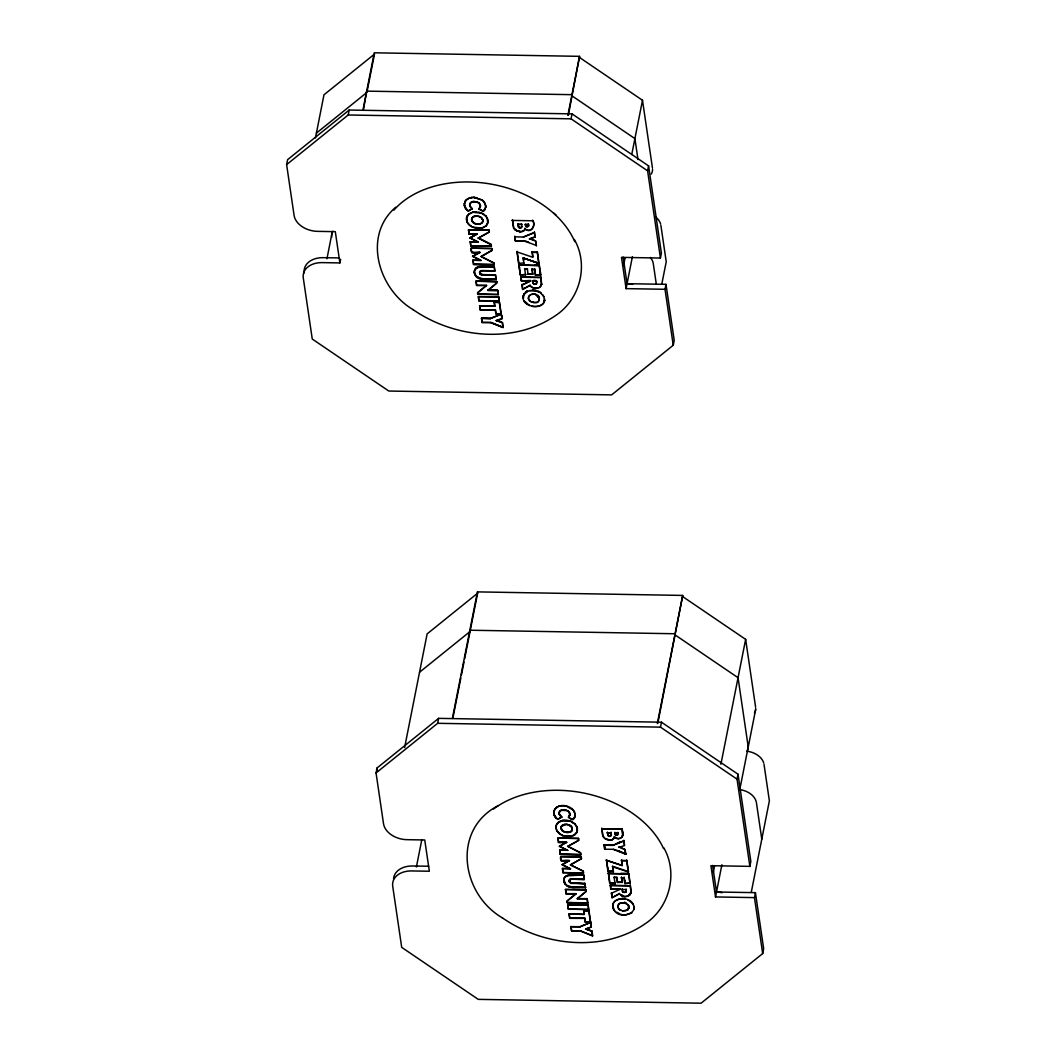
<?xml version="1.0" encoding="UTF-8"?>
<svg xmlns="http://www.w3.org/2000/svg" width="1056" height="1056" viewBox="0 0 1056 1056"><rect width="100%" height="100%" fill="white"/><g stroke="black" fill="none" stroke-linecap="round" stroke-linejoin="round"><path stroke-width="1.5" d="M622.644 835.362L622.037 828.736M622.829 835.388L622.208 828.604M541.438 284.473L540.738 277.028M630.881 892.795L630.986 890.815M631.171 890.828L629.732 895.224L625.324 896.544A6.178 4.396 11.2 0 1 620.941 895.356M485.734 207.253L485.588 205.63M575.177 815.575L575.032 813.952M575.216 813.952L574.768 817.014M480.44 206.527L480.295 205.55M480.48 205.55L480.19 207.359M569.699 814.823L569.725 813.872M569.567 812.777L569.62 815.681M474.368 272.857L474.263 270.904M563.812 881.166C563.402 871.213 578.332 875.622 583.77 874.975L584.324 879.49L571.362 879.12M563.891 879.252L565.343 883.991M466.462 220.004L466.541 217.642M466.646 220.004L466.726 217.668M523.367 298.399L523.314 295.68M523.459 297.898L523.499 295.706M555.905 828.326L555.984 825.95M556.09 828.326L556.169 825.99M612.81 906.708C612.018 900.266 619.925 897.706 625.06 899.131M487.727 222.565L487.106 218.038M487.912 222.605L487.991 220.242M544.434 300.96L544.487 298.769M577.17 830.887L576.55 826.346M577.355 830.927L577.421 828.551M633.877 909.269L633.917 907.091M471.557 220.097L471.61 218.803M471.794 218.843L472.098 221.232M561.053 827.125L562.069 830.623L567.283 832.801M561.185 828.419L561.238 827.165M482.684 221.417L482.737 220.15M482.869 221.443L482.922 220.15M572.114 829.726L572.167 828.472M572.299 829.765L571.996 827.31L569.039 824.71M628.835 908.12L628.861 906.998M628.954 906.497L627.858 910.021L622.472 910.879M521.73 226.446L520.964 227.924M469.656 204.257L469.88 206.342M469.788 205.432L469.841 204.296M559.046 813.754L559.099 812.579M527.314 226.38L528.475 225.06M617.826 833.884L617.206 835.111L615.041 834.398M524.845 229.429L524.99 228.149M525.149 228.584L523.776 230.881M614.434 836.471L613.892 838.517L612.256 839.744M614.592 836.906L612.361 839.863L608.071 840.035M626.036 891.7L626.129 889.06M479.714 271.577L479.978 273.992L481.774 275.075L495.383 275.088L495.964 279.048L483.186 278.824M479.648 272.936L479.886 271.643M665.993 284.341L674.216 340.296L673.24 345.246L611.648 394.878L388.793 391.037L312.259 339.029L303.27 277.873A21.556 15.352 11.2 0 1 322.212 262.614L339.9 262.918L335.306 231.66L317.605 231.356A21.556 15.352 11.2 0 1 294.083 215.371L286.625 164.617L287.602 159.667L349.193 110.035L572.048 113.876L648.582 165.884L661.399 253.097L660.422 258.047L621.496 257.374L626.089 288.631L665.016 289.291L665.993 284.341L627.066 283.681L623.159 257.11M315.454 137.9L323.981 94.789L374.484 54.107L367.211 90.842M286.625 164.617L348.203 114.985L349.193 110.035M326.951 258.72L331.98 233.284M362.921 110.207L374.286 52.8L579.559 56.338L568.379 115.051M363.436 109.916L366.696 91.133L571.956 94.67L572.154 95.964L634.907 138.613L637.982 159.575M339.9 262.918L340.639 259.208M464.363 203.636L464.376 205.339A11.273 8.026 11.2 0 0 466.818 209.84L468.349 210.791M472.045 208.771L468.323 210.936M469.907 206.197L472.296 208.798L470.435 207.055M471.002 245.744L491.462 246.233L470.804 246.022L470.422 241.824L478.381 241.956L470.184 241.837L477.787 241.811L469.828 237.97L476.639 234.102L469.049 234.115L468.468 229.772L489.086 230.129L489.324 232.056L478.262 238.128L491.027 244.517L491.251 246.101M470.171 237.824L477.206 233.97L469.075 233.97M478.817 208.89L483.384 211.385L478.817 208.89L480.044 207.148M471.174 248.173L491.792 248.53L471.174 248.173L471.755 252.516L479.345 252.49M479.094 208.718L480.216 207.214M471.346 248.464C468.23 258.311 491.027 247.038 472.877 256.225M471.755 252.516L479.873 252.516M480.493 260.212L472.56 256.225L481.087 260.357L472.89 260.238L481.048 260.515M473.101 260.37L473.669 264.29L493.931 264.647L493.693 263.063M483.358 211.042L485.179 208.494M478.262 238.128L489.126 231.99L488.928 230.261L468.666 229.918L469.22 233.983M473.51 264.422L494.168 264.634L473.51 264.422L472.916 260.093M478.566 238.128L491.198 244.451L491.436 246.378M755.436 892.663L763.66 948.618L762.683 953.568L701.092 1003.2L478.236 999.359L401.702 947.351L392.713 886.195A21.556 15.352 11.2 0 1 411.642 870.936L429.343 871.24L424.75 839.982L407.048 839.678A21.556 15.352 11.2 0 1 383.513 823.693L376.055 772.939L377.045 767.989L438.623 718.357L661.478 722.198L738.012 774.206L750.842 861.419L749.852 866.369L710.926 865.696L715.519 896.94L754.459 897.613L755.436 892.663L716.509 891.99L712.602 865.432M476.005 281.147L496.663 281.503L476.005 281.147L476.586 285.49L486.182 285.503M489.086 230.129L468.442 229.918M477.734 294.175L498.392 294.532L477.893 294.043M478.856 300.815L478.276 296.472L498.709 296.828L499.33 301.013L478.883 300.67M491.172 244.596L478.289 237.97M490.274 318.358L481.47 318.212L482.051 322.529L490.855 322.674L503.171 327.532L502.498 322.621L496.61 320.707L501.89 318.82L499.541 302.412L494.182 302.32L494.67 306.016L479.582 305.752L494.908 306.016L494.366 302.61M491.608 248.807L491.832 250.391L480.968 256.529L493.878 262.997L481.272 256.529L492.03 250.457L491.792 248.53M495.818 313.764L501.191 313.698L495.818 313.764L495.317 310.068L480.401 309.685M477.866 294.188L477.721 292.802L486.592 285.371L476.626 285.331L476.203 281.279L496.492 281.635L496.65 283.048L487.806 290.44L497.614 290.466L498.194 294.386M488.215 290.308L497.785 290.334L498.366 294.677M481.351 266.429L494.327 266.653L477.246 267.511M494.736 270.732L494.155 266.785M479.833 271.946L481.919 270.811L494.947 270.864L481.985 270.508M481.127 274.534L495.541 274.956L482.552 275.035M478.843 278.322L483.133 279.259L496.162 279.18L483.199 278.956L477.14 277.015M404.62 747.569L427.126 633.89L477.629 593.195L477.444 591.888L682.704 595.426L657.835 723.241M494.182 302.32L499.541 302.412M497.746 290.479L487.832 290.294M517.123 231.224L513.625 228.294L512.332 219.938M512.53 220.07L513.797 228.268M495.462 310.081L480.229 309.817M498.709 296.828L478.447 296.762L479.028 300.683L499.118 300.881L498.551 296.96M496.003 313.474L495.488 309.936M499.343 302.702L500.993 313.566M482.209 322.397L481.668 318.344L490.314 318.648L501.046 314.292C507.276 321.024 486.684 322.331 501.89 318.82M524.053 241.098L515.249 240.953L514.734 236.293M514.932 236.425L515.407 240.821L524.08 240.966L536.461 245.467M521.743 223.991L521.902 227.185L520.291 228.149L518.443 227.225L517.928 223.925M520.278 228.017L518.615 227.172L518.126 224.07M501.191 314.068L490.248 318.516M519.169 227.872L518.707 226.67M521.572 224.123L518.034 224.558M502.3 322.846L502.96 327.294L490.908 322.397L482.077 322.37M502.498 322.621L496.214 320.549M524.014 262.97L518.536 263.38L516.952 251.368M517.163 251.579L518.8 262.746M503.171 327.532L490.882 322.529M528.647 225.654L526.601 226.763L525.479 224.69L528.528 224.11C530.191 227.964 524.146 227.542 525.373 224.057M525.703 274.6L520.252 274.996L518.905 264.66L520.41 274.864L525.505 274.454M523.288 258.06L539.088 263.3L523.288 258.06L523.644 260.515M520.41 274.864L520.04 271.181M530.125 280.645L521.321 280.988L520.74 277.068L530.099 276.725M526.06 282.546L530.759 280.526L521.479 280.856L521.044 276.712L529.254 276.844M532.607 220.414C536.316 225.931 530.191 233.957 524.898 228.637M525.056 229.086C530.851 233.864 536.29 225.786 532.765 220.282M536.369 245.956L535.669 241.19L529.478 238.63L534.296 240.187M521.479 280.856L521.215 277.926M529.901 238.63L535.181 236.755M525.611 275.088L524.66 268.765M524.872 268.897L527.551 268.805M530.165 285.028L522.575 289.529L521.994 284.447M539.101 287.707L535.894 288.222A5.98 4.264 11.2 0 1 531.63 286.955L530.059 285.529L522.72 289.278L522.192 284.526M529.386 239.118L534.89 237.164L534.336 232.228M535.088 237.244L534.481 232.003M376.055 772.939L437.646 723.307L438.623 718.357M532.778 256.621L532.052 251.698M516.846 251.856L532.884 257.321L532.25 251.843M528.066 273.636L532.778 274.217L527.974 274.124L532.58 274.072L531.986 268.884M535.59 240.781L536.25 245.23M532.778 274.217L532.198 269.029M523.908 263.472L523.076 257.849L538.771 263.591L537.398 251.79M540.791 274.864L535.366 275.26L534.626 269.069M416.407 866.976L421.793 839.718M540.58 274.718L535.537 275.128L534.798 268.937M533.188 283.325L532.792 282.77C530.957 279.074 538.692 279.787 536.778 283.43L535.022 284.262M567.877 115.328L579.559 56.338M540.487 275.22L539.18 265.148L534.547 265.069L539.339 265.016L540.685 275.352M536.29 283.84L536.527 280.87M452.39 718.41L477.444 591.888M660.422 258.047L647.592 170.834L571.058 118.826L572.048 113.876M452.892 718.106L460.838 678.018M461.472 674.824L464.006 661.993M464.64 658.786L477.629 593.195M540.144 286.81L541.622 284.513L540.91 276.896M631.752 154.506L642.497 100.28L579.744 57.631M623.502 265.795L625.099 257.717M647.592 170.834L648.582 165.884M626.089 288.631L632.412 256.648M661.808 284.104L666.23 261.743L660.871 225.284M553.806 811.958L553.819 813.661A11.273 8.026 11.2 0 0 556.248 818.162L557.792 819.1M561.515 816.935L559.073 813.608M557.753 819.443L561.739 817.12L560.023 815.311M557.898 838.094L578.53 838.451L557.898 838.094L558.492 842.437L566.082 842.411M558.083 838.385L558.65 842.305M558.492 842.437L566.636 842.292L559.574 846.292L567.785 850.423L559.258 846.292L566.636 842.292M560.248 854.344L580.866 854.7L560.248 854.344L559.654 850.001L567.191 850.278M559.825 850.291L560.406 854.212L580.668 854.568L580.457 852.839L567.732 846.292L580.642 852.773L580.866 854.7M561.198 860.838L560.604 856.495L581.236 856.852L560.789 856.786C557.357 865.537 581.632 858.634 561.224 860.68M569.474 815.47L568.26 817.212L572.854 819.562M570.742 864.706L581.5 858.634L570.398 864.838L583.348 871.174L583.572 873.101L562.98 872.599M568.036 846.305L578.767 840.378L578.53 838.451M568.762 860.957L561.964 864.692L570.491 868.824L562.28 864.692L569.342 860.693M565.448 889.469L586.093 889.825L565.448 889.469L566.029 893.798L575.626 893.825M565.62 889.746L566.201 893.666L576.035 893.693L566.029 893.798M578.332 838.728L578.569 840.299L567.692 846.437M567.151 902.642L587.809 902.999L567.151 902.642L566.966 901.058L576.035 893.693M567.706 904.794L568.3 909.137L588.733 909.48L588.152 905.15L567.706 904.794L588.126 905.296L588.562 909.203M568.3 909.137L588.733 909.48M568.498 908.86L567.917 904.926L588.152 905.15M569.052 913.928L584.324 914.47L583.836 910.787L588.971 910.734L583.625 910.642L584.113 914.338L569.052 913.928L569.646 918.284L584.76 918.39L585.248 922.073L590.634 922.02L585.248 922.073M569.224 914.219L569.804 918.152L584.932 918.258L585.42 921.941L590.396 922.033L588.812 910.866M569.646 918.284L584.932 918.258M581.302 858.554L581.077 856.984M579.704 926.68L570.874 926.68L579.784 926.812M571.085 926.812L571.652 930.706M587.189 898.801L577.236 898.762L586.093 891.37L585.908 890.102M577.658 898.63L587.215 898.643L587.809 902.999M583.77 874.975L566.689 875.833M584.324 879.49L570.583 879.199M584.76 883.714L570.557 882.842M572.048 883.054L584.932 883.582L571.217 883.384L568.907 881.245L570.649 878.896L584.126 879.344L583.598 875.107M572.563 887.436L585.407 887.357M568.286 886.644L572.576 887.568L585.605 887.502L572.629 887.146L566.584 885.337M604.058 837.804L602.62 835.19L601.762 828.26M602.791 835.19L601.973 828.392M585.631 929.016L591.914 931.088L586.08 928.871L591.36 926.996L585.631 929.016L591.743 931.168L592.429 935.471M625.693 853.552L613.51 849.288L604.679 849.275L604.164 844.615M604.85 849.143L604.375 844.747M611.173 832.313L611.332 835.507L609.734 836.471L607.886 835.534L607.372 832.247M607.741 834.676L607.57 832.392M604.679 849.275L604.56 846.041M590.634 922.376L579.678 926.825M608.612 836.194L607.834 834.174M591.136 927.049L590.515 922.456L579.744 926.97M609.721 836.339L611.147 835.468L611.015 832.445M613.087 868.837L613.351 871.781L607.979 871.688L606.382 859.69M609.497 871.081L613.246 871.147L608.15 871.556L606.606 859.901M592.614 935.854L580.351 930.706L571.494 930.838L580.298 930.996L592.614 935.854L591.941 930.93M615.212 834.372L614.816 832.379M615.041 833.804L615.014 832.511M608.15 871.556L607.768 867.874M611.134 882.856L615.146 882.922L609.695 883.318L608.335 872.982M614.948 882.776L609.853 883.186L608.546 873.114M617.8 832.564L614.922 833.012M615.424 834.887L617.76 834.926L617.971 832.432M613.351 871.781L612.52 866.171M612.731 866.382L628.531 871.622M619.568 888.967L610.751 889.31L610.276 884.888L614.909 884.968M620.202 888.835L610.922 889.178L610.474 885.034L615.41 885.113M625.588 854.04L624.941 849.592L618.922 846.952M619.344 846.952L625.112 849.512L625.812 854.278L613.483 849.42M615.054 883.41L614.104 877.074M614.315 877.219L616.981 877.127M619.608 893.35L612.005 897.851L611.437 892.769M611.622 892.848L612.163 897.6L619.502 893.851L621.06 895.264A5.98 4.264 11.2 0 0 625.324 896.544L627.053 896.531M624.426 844.985L623.779 840.536M618.816 847.44L624.532 845.566L623.924 840.312M606.289 860.178L622.116 865.432L621.496 860.02M606.5 860.389L622.327 865.643L621.694 860.152M622.327 882.037L617.417 882.446L617.219 878.698M625.812 854.278L623.172 852.707M617.575 882.314L622.024 882.394L621.43 877.206M622.222 882.526L621.628 877.351M612.414 866.659L628.214 871.9L626.67 860.244M628.426 872.124L626.842 860.112M630.234 883.172L624.809 883.582L624.07 877.391M623.687 892.452L622.459 891.686L622.103 888.994M630.023 883.04L624.967 883.45L624.228 877.259M622.314 889.126L622.631 891.647M624.809 883.582L624.65 880.11M657.334 723.545L682.704 595.426M629.93 883.529L628.782 873.338L620.902 873.338M749.852 866.369L737.035 779.156L660.502 727.148L661.478 722.198M630.881 891.317L630.181 885.35M631.066 891.33L630.34 885.218M720.905 764.28L745.642 639.368L682.889 596.732M713.262 872.52L714.529 866.078M737.035 779.156L738.012 774.206M715.519 896.94L721.895 864.732M739.794 789.505L747.727 749.43M747.806 749.179L755.634 709.619M751.318 892.082L769.375 800.831L764.016 764.372M464.336 203.782L465.432 200.772M464.521 203.808L464.891 202.198M553.78 812.104L554.149 810.467M485.153 208.652L485.575 207.082M574.596 816.961L575.018 815.39M480.005 207.306L480.282 206.356M569.448 815.615L569.725 814.678M622.274 836.471L622.75 834.86M622.934 834.9C622.604 838.781 616.955 839.731 614.486 837.408M541.081 285.265L541.53 283.985M540.989 285.754L541.715 284.024M630.524 893.587L630.973 892.307M631.158 892.333L628.426 895.91M474.395 271.234L474.989 269.478M564.432 877.8L563.627 881.166L566.65 885.548M466.514 217.787L467.293 215.675M466.699 217.826L468.851 214.144M524.08 293.713C516.925 309.936 553.252 310.926 542.467 294.598M523.406 296.208L524.251 293.779M555.944 826.109L556.736 823.997M556.129 826.135L556.908 824.063M486.974 224.506L487.753 222.42M487.146 224.572L487.938 222.46M543.787 302.386L544.54 300.458M544.724 300.498C543.391 305.91 537.002 307.468 532.184 306.359M576.418 832.814L577.196 830.742M576.589 832.894L577.381 830.782M471.583 218.948L473.814 216.295M471.768 218.988L472.19 217.853M528.871 296.38L528.462 298.492L530.468 301.475M561.026 827.27L561.462 826.109M469.63 204.402L470.039 203.306M469.814 204.442L470.897 202.58M482.275 222.394L482.711 221.272M482.447 222.473L482.896 221.298M559.073 812.724L559.482 811.628M559.258 812.764L559.654 811.694M571.718 830.716L572.141 829.58M571.89 830.782L572.326 829.62M628.531 908.609L628.927 907.619M528.251 226.037L528.356 224.242M464.693 202.29L465.604 200.851M554.123 810.612C557.436 803.273 568.471 804.58 573.144 809.86M554.308 810.665L555.034 809.16M484.4 209.986L485.364 208.56M484.572 210.065L485.76 207.108L485.074 203.399M574.622 816.816C574.794 821.753 565.884 817.951 569.659 815.536M574.015 818.387L574.794 816.869M621.667 836.893L622.367 835.969M621.575 837.382L622.538 836.035M540.25 286.308L541.253 285.331M629.68 894.63L630.696 893.653M474.751 269.716L475.992 268.264M474.936 269.782L477.365 267.63M564.194 878.024L565.435 876.586M470.012 203.452L471.742 201.841M559.456 811.774L561.172 810.15M559.627 811.84L560.34 810.889M467.267 215.82L468.706 214.051M523.987 294.215C527.129 289.753 533.702 289.846 538.362 291.535M524.159 294.281L527.472 291.456M556.71 824.142L558.149 822.36M556.882 824.208L558.294 822.466M485.588 226.103L487.001 224.347M485.734 226.195L487.172 224.426M575.018 834.425L576.444 832.669M575.177 834.517L576.616 832.735M465.406 200.917L466.488 199.558M465.564 200.996L466.646 199.65M555.007 809.305L556.09 807.972M471.992 217.932L472.916 217.034M472.164 217.998L472.89 217.18M561.436 826.254L562.36 825.356M561.607 826.32L566.042 824.38M619.04 903.883L617.892 906.814L618.935 908.939M481.589 223.067L482.315 222.248M482.486 222.328L479.358 224.36L474.87 223.859M538.27 301.607L539.418 298.676L536.197 295.046M568.788 832.669L571.745 830.57M571.138 831.64L571.916 830.636M483.384 211.385L484.598 209.92M572.827 819.707L574.042 818.242M395.683 207.24C362.155 236.069 378.655 289.37 413.12 309.659M524.621 230.274L520.212 231.898M479.662 271.88L480.691 270.917M569.092 880.202L570.134 879.239M569.276 880.268L571.388 879.265M486.592 285.371L477.523 292.736L477.708 294.32M487.806 290.44L496.835 283.1L496.663 281.503M576.008 893.838L567.151 901.111L567.31 902.51L587.611 902.854L587.057 898.788M577.236 898.762L586.278 891.422L586.093 889.825M316.391 133.122L366.894 92.44M419.549 672.223L470.039 631.528L469.854 630.221L675.114 633.758L675.299 635.065L738.052 677.714L748.004 745.417A17.965 12.791 11.2 0 1 746.948 751.291M466.462 199.703L469.682 197.921M466.62 199.795L467.98 198.805M555.905 808.025L557.449 806.982M556.05 808.117L557.423 807.127M528.409 226.116L527.34 226.512M538.982 287.588L540.302 286.902M498.34 805.543C451.559 829.594 460.997 893.93 502.564 917.981M628.518 895.422L629.838 894.722M470.725 202.62L471.847 201.96M475.781 268.462L479.239 266.746M560.155 810.942L561.29 810.269M565.224 876.784L568.682 875.068M565.369 876.876L566.808 875.939M468.679 214.196L473.128 212.045L475.992 211.807M468.824 214.289L470.752 213.074M525.479 292.076L527.459 290.849L525.637 292.182M483.635 227.317L485.615 225.958M467.161 222.248C470.62 228.492 480.15 230.485 485.76 226.05M573.078 835.639L575.058 834.28M575.203 834.372L570.715 836.524L562.188 835.573M631.884 912.912L624.545 915.143L618.895 913.955M472.745 217.087L476.599 216.058L475.081 216.044M529.452 295.469C537.214 289.357 544.698 304.643 533.029 302.557M530.6 294.941L528.7 296.314L528.277 298.492L529.346 300.683L531.656 302.122M562.175 825.396L563.363 824.736M620.044 903.263C616.163 904.358 617.72 909.757 621.1 910.444M480.546 223.832L481.734 223.172M569.976 832.154L571.177 831.494M625.891 892.254L622.934 892.214M468.31 211.121L472.322 208.652M561.766 816.974L557.779 819.298L556.288 818.017A11.273 8.026 11.2 0 1 553.846 813.516M469.828 237.97L477.206 233.97M472.52 256.37L479.912 252.371M521.902 284.935L530.033 281.147M522.086 285.014L530.666 281.015M611.332 893.257L620.096 889.337M467.887 198.554L473.867 197.182L481.8 199.848M557.304 807.022L559.126 806.243M523.433 236.94L534.389 232.492M534.244 232.716L523.499 237.072L514.628 236.782M617.06 843.269L619.819 841.988M623.832 840.814L612.876 845.262L604.072 845.104M623.674 841.038L612.942 845.394L604.27 845.249M620.73 838.187L618.143 838.768L614.341 836.959M480.559 270.798L482.011 270.653M480.506 271.102L481.272 270.719M569.95 879.41L570.715 879.028M471.702 201.986L474.421 201.577M471.821 202.105L473.022 201.709M561.145 810.308L562.492 809.873M561.264 810.414L566.623 810.493M470.646 212.956L473.194 212.177M560.089 821.278L562.637 820.499M481.206 228.07L483.78 227.291M570.649 836.392L573.21 835.613M473.788 216.44L475.174 216.031M563.218 824.762L564.617 824.353M619.938 903.144L622.75 902.761L626.96 903.923M537.372 302.346L531.59 302.24M570.016 832.009L564.34 832.036M570.121 832.128L564.419 831.917M625.429 910.932L628.439 909.097L628.597 905.375M521.624 231.779L522.826 231.422M471.649 197.459L469.564 197.934L471.623 197.604M559.007 806.256L561.092 805.768M535.867 284.275L533.491 283.892M624.466 892.584L626.208 891.752L626.036 889.561L622.01 889.482M472.969 201.419L477.299 201.92M472.943 201.577L477.259 202.066M481.219 271.009L481.958 270.943M537.623 288.209L535.907 288.367A6.178 4.396 11.2 0 1 531.498 287.034L530.046 285.714M562.386 809.886L563.891 809.754M481.391 266.561C472.23 265.016 472.336 278.639 480.916 278.863M568.55 875.226L570.821 874.883M473.101 212.19L478.962 212.137L484.004 214.46M473.167 212.322L481.562 213.259M478.394 228.162L481.232 227.924M481.298 228.056L472.771 227.106M529.808 290.572L535.616 290.809L540.712 292.842M531.788 294.426L533.293 294.307M562.544 820.512L571.111 821.317L575.375 824.327M564.524 824.366L568.999 824.855M570.676 836.246L567.838 836.484L570.742 836.378M621.232 902.748L625.72 903.25M477.853 224.189L480.572 223.687L476.322 224.162L472.666 222.156M611.134 840.233L605.075 838.886M471.57 197.472L476.771 197.67M561 805.781L566.214 805.979M348.203 114.985L571.058 118.826M512.226 220.427L532.673 220.783M517.823 224.426L521.638 224.492M525.281 224.558L528.422 224.611M531.947 252.199L537.293 252.292L538.996 263.802M532.158 252.331L537.134 252.424M339.266 257.941L323.189 257.664A21.556 15.352 11.2 0 0 304.247 272.923M518.8 265.162L539.246 265.505M539.075 265.637L519.103 264.805L519.578 267.986M481.298 266.719L494.261 266.944M524.568 269.254L527.446 269.306L527.974 274.124M531.894 269.386L534.692 269.425M532.092 269.518L534.534 269.557M520.74 277.068L540.804 277.398M520.938 277.213L540.646 277.53M532.567 281.16L536.593 281.239M536.422 281.371L532.871 280.804L533.069 282.269M494.881 306.161L479.82 305.752L480.361 309.83M481.444 318.358L490.34 318.503M437.646 723.307L660.502 727.148M601.669 828.749L622.103 829.105M601.867 828.881L621.944 829.237M607.266 832.748L611.081 832.814M614.711 832.867L617.866 832.933M607.477 832.88L610.909 832.946M558.518 842.279L566.61 842.437M608.573 844.681L612.968 844.76M608.705 844.826L613.034 844.892M559.627 850.159L567.811 850.278M621.39 860.508L626.736 860.6M621.601 860.653L626.578 860.732M428.71 866.25L412.619 865.986A21.556 15.352 11.2 0 0 393.584 878.803M570.517 868.679L562.36 868.402L562.954 872.744M570.491 868.824L562.571 868.547L563.112 872.612L583.374 872.956L583.163 871.24L570.398 864.838M609.418 871.226L613.457 871.292M608.243 873.47L628.676 873.827L630.128 883.674M608.441 873.616L628.518 873.959M570.728 875.041L583.704 875.266M614.011 877.576L616.889 877.628L617.417 882.446M621.324 877.708L624.136 877.747M621.535 877.84L623.964 877.879M610.183 885.39L630.247 885.72M610.381 885.522L630.089 885.852M580.325 930.851L571.52 930.692L570.913 926.534M476.612 215.78L479.596 216.401M476.586 215.926L480.81 217.219L482.896 220.295M566.029 824.234L567.574 824.419M532.778 289.846L535.748 290.176M568.339 820.736L562.61 820.644L558.268 822.611C562.478 818.954 569.078 819.614 573.329 822.875L571.032 821.436M567.851 836.616L562.214 835.415M622.208 898.168L625.178 898.498M623.99 911.183L619.793 909.876M473.854 197.459L481.681 199.94M570.385 887.014L572.629 887.278M520.304 231.409L517.216 230.736M518.694 231.343L520.331 231.541M520.225 232.03L514.47 229.548M563.878 809.609L567.917 810.916M563.864 809.899L565.303 810.071M482.618 274.877L479.714 272.633M571.243 883.265L571.996 883.357M519.367 227.264L520.384 227.515M520.384 227.66L518.536 226.723M534.943 293.99L536.369 294.426M567.547 824.551L571.098 826.478L572.141 828.617M625.812 902.748L624.386 902.299L625.733 902.867M476.348 224.03L473.788 222.935M531.762 301.633L533.135 302.069L531.683 301.752M566.174 806.111L572.986 809.926M606.58 839.164L608.137 839.665M568.339 886.354L570.359 887.185M571.309 882.961L569.144 880.955M525.677 241.072L528.7 242.26M617.694 850.542L620.426 851.624M469.854 237.824L478.342 242.114M534.244 284.13L533.016 283.378M479.49 216.652L480.691 217.312M568.96 824.828L570.24 825.541M412.949 309.54C454.04 338.105 514.166 344.586 556.446 314.965C580.298 298.676 588.786 264.713 574.345 239.461M564.392 832.062L562.254 830.412M502.379 917.862C543.484 946.427 603.61 952.908 645.876 923.287C669.728 906.998 678.229 873.022 663.788 847.783M606.553 839.546L603.055 836.616M481.681 213.008L485.905 216.15M538.375 291.152L540.698 292.446M627.726 899.963C646.127 909.955 620.07 922.865 613.312 908.952M470.435 225.786L472.824 227.132M529.531 305.514L523.882 300.63M562.294 835.309L558.136 832.352M559.865 834.108L562.267 835.454M616.651 912.146L619.067 913.348M477.22 202.026L478.46 202.739M477.18 202.184L478.328 202.831M566.65 810.348L567.89 811.061M478.975 277.913L475.741 275.722M566.531 885.628L568.366 886.525M480.031 273.702L481.166 274.718M569.474 882.024L570.596 883.027M468.349 210.976L466.844 209.695A11.273 8.026 11.2 0 1 464.402 205.194M480.718 217.166L481.813 218.104M570.161 825.488L571.256 826.426M626.842 904.015L628.676 905.837M473.629 223.172L471.583 219.952M562.109 830.465L563.191 831.402M514.721 228.98L515.856 229.984L514.562 229.046M483.912 214.408L485.76 216.216M540.593 292.934L543.972 296.538M573.355 822.73L575.348 824.472M481.84 199.703L483.727 201.392L481.708 199.795M478.487 202.594L479.411 203.597M478.368 202.686L479.266 203.663M468.534 224.096L470.527 225.839M525.32 302.135L527.208 303.824M567.798 811.008L568.854 811.919M567.772 811.153L568.709 811.985M559.957 834.161L556.631 830.412M559.838 834.253L556.604 830.557M607.979 835.045L608.705 835.705M608.705 836.088L607.649 834.187M477.206 277.226L474.751 274.217M565.184 884.044L566.702 885.245M553.925 213.193L556.182 215.292M559.865 815.377L561.739 817.12M539.339 297.026L537.623 295.112L539.154 297.053M481.681 218.024L482.526 219.133M481.655 218.17L482.354 219.173M627.805 904.873L629.046 906.998M571.124 826.333L571.969 827.455M472.124 221.087L472.811 222.09M471.953 221.113L472.784 222.235M561.396 829.435L562.228 830.557M479.45 203.452L480.454 205.709M479.292 203.518L480.097 204.6M568.88 811.774L569.54 812.922M568.735 811.84L569.369 812.948M485.932 216.005L487.252 218.143M485.786 216.071L487.08 218.183M633.415 904.86C629.27 893.878 605.669 898.788 614.816 910.892M575.23 824.393L576.695 826.465M575.19 824.538L576.523 826.505M483.582 201.458L485.047 203.544M483.542 201.604L484.876 203.57M573.17 809.714L575.19 814.11M573.012 809.78L574.49 811.866M467.188 222.103L468.666 224.176M475.9 275.669L474.434 272.554M564.194 882.539L565.277 884.281M470.593 206.989L469.814 205.286M559.35 814.506L559.997 815.456M479.516 272.633L480.137 273.94M568.96 880.955L569.567 882.262M479.952 204.481L480.269 205.696M569.395 812.803L569.884 814.018M482.381 219.028L482.711 220.295M571.811 827.336L572.326 828.617M561.211 828.274L561.568 829.409M561.026 828.274L561.541 829.554M484.902 203.425L485.747 205.788M487.291 217.998L487.951 220.387M466.686 219.859L467.372 222.064M466.501 219.859L467.346 222.209M612.902 906.22L613.589 908.424M612.718 906.22L613.417 908.45M574.345 811.747L575.005 814.097M576.721 826.32L577.394 828.709M556.116 828.181L556.802 830.386M555.931 828.181L556.776 830.531M474.25 272.554L474.87 274.481M563.68 880.876L564.313 882.803M469.63 205.286L470.052 206.316M559.258 813.608L559.495 814.625M745.642 639.368L755.594 707.084M761.785 839.164L756.426 802.705A17.965 12.791 11.2 0 0 739.609 789.584M642.497 100.28L652.45 167.996M665.016 289.291L673.24 345.246M754.459 897.613L762.683 953.568M656.317 284.222L653.281 263.617A17.965 12.791 11.2 0 0 650.298 257.44M540.17 270.64L540.58 273.451M622.578 831.112L622.934 833.606M627.898 867.306L628.32 870.184M628.993 874.738L629.402 877.549M512.767 221.654L513.229 224.796M608.784 874.711L609.246 877.906M493.904 262.852L494.129 264.779M581.236 856.852L581.473 858.779M494.327 266.653L494.881 271.168M495.541 274.956L496.109 279.47M584.984 883.278L585.552 887.792M588.971 910.734L591.334 927.142M584.826 883.41L585.341 887.66M470.21 241.692L470.804 246.022M479.609 305.606L480.203 309.962M377.045 767.989L377.507 771.157M532.673 280.672L532.976 282.757M553.991 811.985L554.004 813.661A11.088 7.894 11.2 0 0 556.393 818.083M464.548 203.663L464.561 205.352A11.088 7.894 11.2 0 0 466.963 209.761M747.899 751.357A17.965 12.791 11.2 0 1 763.752 763.092M755.7 708.352A17.965 12.791 11.2 0 1 754.406 713.183M716.509 891.99A17.965 12.791 11.2 0 1 722.066 892.729M493.535 809.028A100.65 71.663 11.2 0 1 587.849 793.927A100.65 71.663 11.2 0 1 663.577 848.562M623.066 895.805A6.178 4.396 11.2 0 1 621.047 894.868M623.119 895.686A5.98 4.264 11.2 0 1 621.166 894.775M556.433 817.938A11.088 7.894 11.2 0 1 554.03 813.516M331.716 237.296A17.965 12.791 11.2 0 1 332.891 231.198M655.644 216.955A17.965 12.791 11.2 0 1 660.607 224.004M652.555 169.264A17.965 12.791 11.2 0 1 651.262 174.095M627.066 283.681A17.965 12.791 11.2 0 1 632.623 284.407M393.888 210.131A100.65 71.663 11.2 0 1 490.657 184.034A100.65 71.663 11.2 0 1 574.754 241.652M466.99 209.616A11.088 7.894 11.2 0 1 464.587 205.207"/></g></svg>
